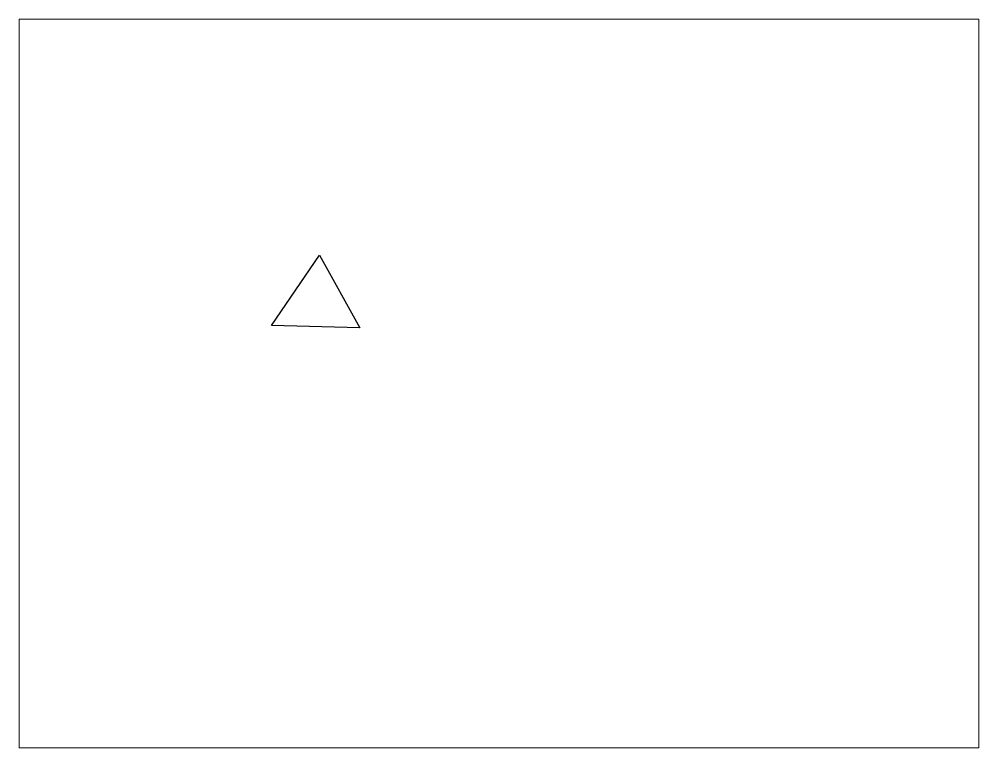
# Paper-space layout 'Layout1' of a CAD drawing. Header units: millimetres. Extents: x 26 to 231, y 20 to 176.
# The model-space entities are those that its viewports show. They can reach past a viewport. Long polylines and large blocks are cut down to what shows.
import ezdxf

# ---------------------------------------------------------------- set-up
doc = ezdxf.new("R2010")
doc.units = ezdxf.units.MM

msp = doc.modelspace()

# ---------------------------------------------------------------- linework, layer by layer
for p, q in [((-69600, -47811), (-62693, -37683)), ((-62693, -37683), (-56863, -48169)), ((-56863, -48169), (-69600, -47811))]:
    msp.add_line(p, q)

psp = doc.layouts.get("Layout1")

# ---------------------------------------------------------------- viewports
at = {"layer": '0'}
psp.add_viewport(center=(128.5, 97.5), size=(205.6, 156), view_center_point=(-36743.93, -56210.54), view_height=105214.7073, dxfattribs=at)

doc.saveas('drawing.dxf')
